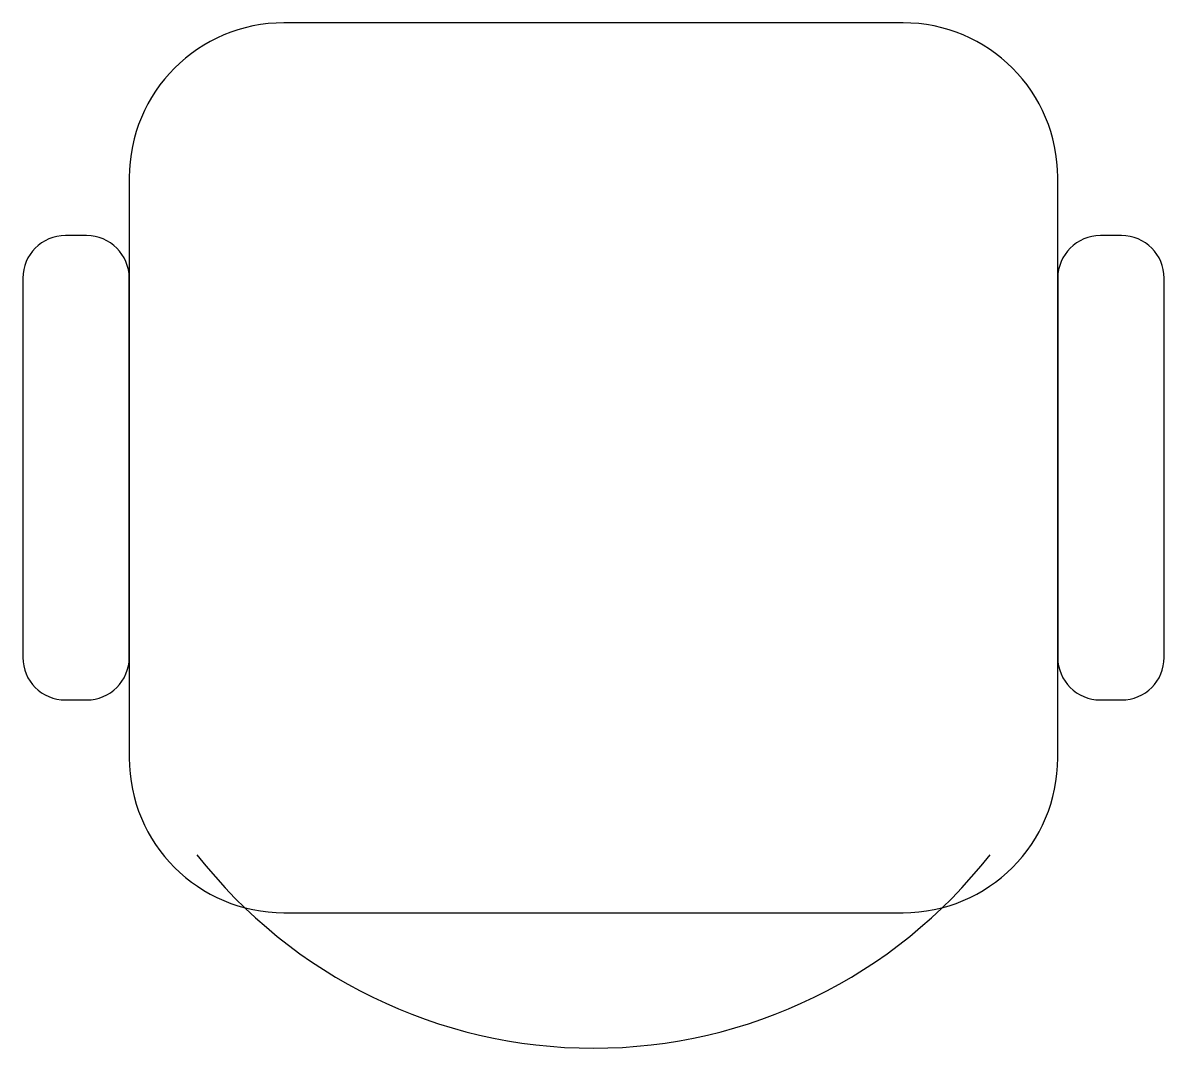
# Model space of a CAD drawing. Header units: millimetres. Extents: x -295 to 295, y -300 to 230.
import ezdxf

# ---------------------------------------------------------------- set-up
doc = ezdxf.new("R2010")
doc.units = ezdxf.units.MM

msp = doc.modelspace()

# ---------------------------------------------------------------- linework, layer by layer
at = {"layer": 'NT_VAN_PHONG'}
for p, q in [((160, 230), (-160, 230)), ((-240, 150), (-240, -150)), ((240, -150), (240, 150)), ((-262, 120), (-273, 120)), ((273, 120), (262, 120)), ((-295, 98), (-295, -98)), ((-240, -98), (-240, 98)), ((240, 98), (240, -98)), ((295, -98), (295, 98)), ((-273, -120), (-262, -120)), ((262, -120), (273, -120)), ((-160, -230), (160, -230))]:
    msp.add_line(p, q, dxfattribs=at)
for centre, radius, start, end in [((-160, 150), 80, 90, 180), ((160, 150), 80, 0, 90), ((-273, 98), 22, 90, 180), ((-262, 98), 22, 0, 90), ((262, 98), 22, 90, 180), ((273, 98), 22, 0, 90), ((-273, -98), 22, 180, 270), ((-262, -98), 22, -90, 0), ((262, -98), 22, 180, 270), ((273, -98), 22, -90, 0), ((-160, -150), 80, 180, 270), ((160, -150), 80, -90, 0), ((0, -39.87), 260.13, -142.01, -37.99)]:
    msp.add_arc(centre, radius, start, end, dxfattribs=at)

doc.saveas('drawing.dxf')
